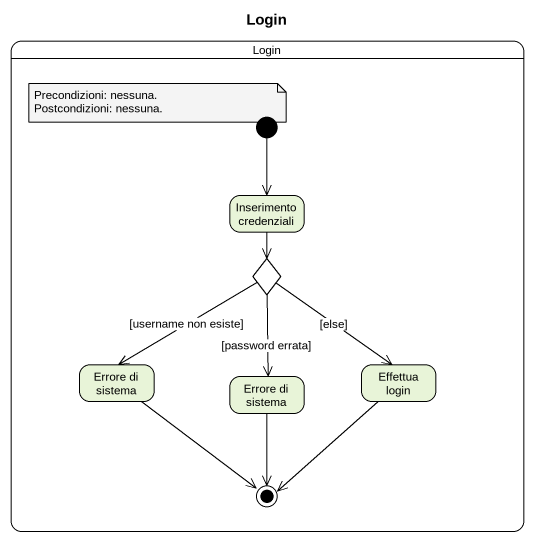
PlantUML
@startuml
title Login
hide empty description
state Login {
  state "Inserimento credenziali" as Inserimento_credenziali
  state choice1 <<choice>>
  state "Errore di sistema" as Errore_di_sistema
  state "Errore di sistema" as Errore_di_sistema_2
  state "Effettua login" as Effettua_login
  [*] --> Inserimento_credenziali
  Errore_di_sistema --> [*]
  Errore_di_sistema_2 --> [*]
  Effettua_login --> [*]
}
Inserimento_credenziali --> choice1
choice1 --> Errore_di_sistema : [username non esiste]
choice1 --> Errore_di_sistema_2 : [password errata]
choice1 --> Effettua_login : [else]
note as N1
  Precondizioni: nessuna.
  Postcondizioni: nessuna.
end note
@enduml
